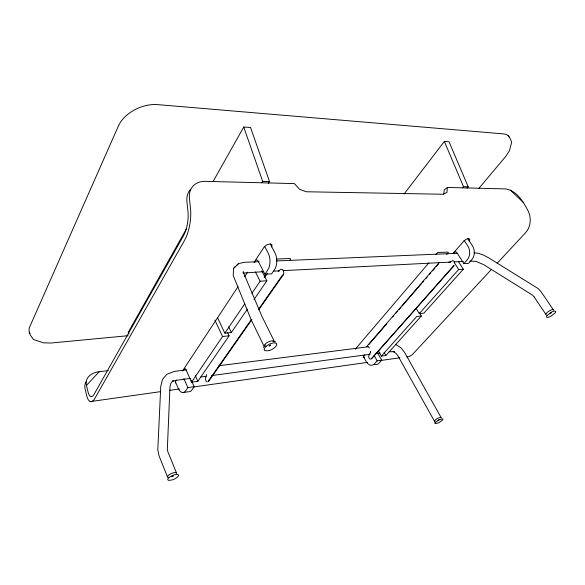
<?xml version="1.0" encoding="UTF-8"?>
<svg xmlns="http://www.w3.org/2000/svg" width="585" height="585" viewBox="0 0 585 585"><rect width="100%" height="100%" fill="white"/><g stroke="black" fill="none" stroke-linecap="round" stroke-linejoin="round"><path stroke-width="0.88" d="M175.507 383.051L175.515 381.61L176.516 380.096M370.539 352.857L370.59 351.336M497.104 263.345L525.571 232.698A18.749 16.322 74.6 0 0 527.282 209.342C522.478 200.626 516.248 190.344 505.433 188.918L447.328 187.456L446.962 192.385L443.357 194.257L306.321 191.763L299.717 189.408L294.394 183.595L205.415 181.35A25.93 18.559 42.4 0 0 189.445 198.615L190.483 208.267A25.63 9.769 -81.6 0 1 184.509 240.435L94.887 398.334A21.352 6.742 -85.2 0 1 86.646 395.445L85.096 388.981A21.045 13.952 15.3 0 1 86.017 381.881M443.869 194.11L444.183 190.008L447.328 187.456M271.703 246.928L272.032 244.786L269.934 243.96L266.614 244.939L264.047 247.155L254.044 262.351M259.104 261.678L244.515 262.292L238.643 263.557L233.525 268.398L233.218 275.462L251.301 320.075L263.952 346.02C265.436 342.598 269.422 340.894 272.983 340.77L274.416 341.56L261.883 316.288L243.141 271.857L243.397 273.458M258.687 309.94L283.177 274.979L283.776 273.275L283.637 271.243L282.804 269.67L280.954 269.188L278.248 271.169L278.906 271.14M206.644 374.634L205.452 378.056L205.576 379.833L206.234 381.31L207.178 381.925M469.024 241.005L469.843 239.221L468.643 238.519L466.121 239.323L463.759 241.166L452.966 253.568M370.078 352.916L368.696 355.929L368.799 357.464L369.493 358.729L370.97 359.168M435.072 421.558L434.465 421.207C435.686 418.962 438.516 417.449 441.053 417.471L441.119 418.129M186.301 229.13L128.181 332.426L129.095 333.969M213.02 181.642L243.748 127.025L250.555 127.515L269.517 181.562L268.244 183.61M261.839 182.754L262.68 181.379L243.748 127.025M182.52 370.978L238.036 286.657M244.537 276.778L247.543 272.222M183.361 370.444L184.195 369.172A2.603 1.324 83.3 0 1 186.096 369.844L191.507 382.202L197.832 381.332L229.086 335.827L227.543 332.572M254.409 262.636L255.703 260.669A2.962 1.704 87.2 0 1 258.124 261.049L264.881 274.211L271.645 273.853L274.526 269.648A11.883 6.976 87.3 0 0 274.928 252.808L270.27 243.967M191.273 380.184L194.132 386.714L187.836 387.606L185.591 390.912A10.347 5.207 83 0 1 178.081 388.009L175.317 381.559M191.507 382.202L222.563 336.499L229.086 335.827M217.496 317.575L224.83 333.157L244.779 303.798M251.938 293.253L260.128 281.209L266.862 280.807L261.758 270.84M264.881 274.211L267.747 269.985A11.956 6.947 87.3 0 0 268.127 253.042L264.756 246.577M264.106 277.1L266.153 274.087M264.464 277.648L267.55 273.129M194.132 386.714L191.873 390.012A10.296 5.236 83 0 1 188.889 391.694L182.622 392.601M224.83 333.157L231.367 332.499L247.316 309.275M254 299.542L266.862 280.807M289.538 260.603L290.584 259.104M251.272 319.666L208.048 381.435L208.662 381.347L251.908 319.607M258.563 309.246L282.518 275.016L283.177 274.979M263.484 347.468L265.349 344.945M404.023 194.059L444.359 141.446L449.061 141.782L468.205 186.812L467.042 188.224M462.589 187.822L463.517 186.688L468.205 186.812M478.91 188.377L505.893 156.21L509.374 150.879L511.707 142.089L509.93 138.104L508.153 135.654M355.219 349.238L428.878 262.855M435.949 254.563L437.719 252.493L447.986 252.077M439.181 262.65L366.576 346.693L367.036 346.634M368.828 344.565L386.685 323.907M392.637 317.026L393.822 315.644M395.614 313.582L397.398 311.512M399.182 309.45L400.966 307.381M402.158 306.006L421.207 283.974M422.392 282.599L423.584 281.217M425.968 278.467L427.16 277.085M429.536 274.336L430.728 272.954M432.512 270.892L434.896 268.135M436.081 266.76L438.465 264.003M446.691 254.482L448.322 252.603M364.843 354.81L363.183 357.472L364.484 357.801M453.156 253.839L454.355 252.464A2.457 1.835 88.5 0 1 456.943 252.757L463.905 263.608L468.563 263.36L471.729 259.835A9.865 7.451 88.8 0 0 472.497 245.854L467.817 238.709M377.727 353.128L381.669 360.214L377.142 360.85L374.554 363.753A8.782 5.843 82 0 1 366.21 361.567L363.161 355.987M378.268 350.561L381.361 356.119L416.725 316.492L421.317 316.017L419.452 312.88M416.074 308.236L419.284 313.626L458.662 269.488L463.313 269.21L458.399 261.517M463.905 263.608L467.071 260.069A9.908 7.451 88.8 0 0 467.832 246.022L464.088 240.274M381.669 360.214L379.073 363.102A8.746 5.85 81.9 0 1 374.466 364.418M381.361 356.119L385.903 355.497L421.317 316.017M463.313 269.21L423.884 313.165L419.284 313.626M491.532 269.341L412.944 353.954A16.351 12.351 66.4 0 1 407.006 356.974M190.673 189.204A25.799 18.544 42.3 0 0 186.944 201.84L187.968 211.463A19.48 7.422 -81.6 0 1 183.456 235.799L94.295 393.983A16.226 5.119 -85.2 0 1 88.021 391.87L86.463 385.405L99.231 371.702L108.284 370.612M233.525 268.398L235.462 266.577M236.918 265.18L238.643 263.557M243.287 273.071L263.806 271.623M90.214 401.603L160.634 391.636M169.657 390.363L179.588 388.952M194.037 386.912L367.365 362.386M380.908 360.47L399.862 357.793M190.79 378.356L175.39 380.425L172.246 381.654L173.182 380.586L170.879 383.277L169.964 386.912L167.339 449.339L167.932 451.927L176.626 473.265L175.807 472.585L173.782 472.687L171.186 473.55L168.86 474.896L167.544 476.292L167.661 477.294L159.054 455.876L157.789 449.77L160.758 386.239L162.542 379.299L166.988 374.195L174.484 371.373L186.271 369.874M200.757 377.018L206.191 376.287M211.624 375.563L370.144 354.283M375.577 353.559L380.104 352.952M389.164 351.731L394.356 351.702L393.164 351.526L395.869 353.252L398.041 356.024L434.465 421.207M218.892 365.735L368.44 346.759M553.629 310.262L553.198 309.597L551.684 309.772L549.556 310.73L547.509 312.163L546.193 313.611L546.024 314.62L534.222 297.041M128.188 335.695L50.858 343.037L43.444 342.839L33.535 339.505L30.34 335.154L29.25 332.083M273.831 271.111L279.301 270.833M282.943 270.643L450.604 262.095M454.245 261.912L463.357 261.444M469.74 261.122L475.912 261.349L483.788 264.712L532.489 295.118L534.229 297.048M276.427 260.947L456.973 253.312M276.391 259.045L290.255 258.482M262.68 181.379L269.517 181.562M474.135 252.8L477.96 253.232L483.305 255.001L488.482 257.722L538.141 288.573L541.271 292.017L553.198 309.597M448.468 262.219L449.733 262.387L449.258 262.409L452.636 260.669L453.894 261.093L454.742 262.424M272.895 341.494L275.645 341.903M395.906 344.558L401.142 348.024L404.579 352.404L441.053 417.471M510.412 190.227L523.122 202.271M368.594 346.978L369.464 347.936M454.077 262.27L458.662 269.488M384.133 352.338L385.903 355.497M374.078 355.314L377.142 360.85M255.418 271.952L260.128 281.209M228.655 326.796L231.367 332.499M214.892 320.127L222.563 336.499M195.302 375.599L197.832 381.332M183.917 378.575L187.836 387.606M444.359 141.446L463.517 186.688M243.418 271.959L243.484 273.495M86.463 385.405A21.104 13.923 15.4 0 1 99.231 371.702M509.228 137.014A23.502 10.991 -35.9 0 0 503.509 133.892L157.811 104.635A31.268 21.045 -23.3 0 0 118.331 126.141L29.908 326.452A26.245 13.345 -18.5 0 0 29.901 333.706M435.072 422.684L434.962 423.657L438.743 422.853L442.772 419.876L442.903 418.897L439.116 419.686L435.072 422.684M173.306 475.81L171.975 476.439L173.306 475.81M270.592 345.113L269.458 346.108L269.034 345.823L270.592 345.113M546.96 315.6L546.478 317.063L547.765 317.443L550.317 316.602L555.238 312.895L555.75 311.425L554.485 311.03L551.911 311.863L546.96 315.6M438.911 420.045L437.909 420.535L438.911 420.045M266.014 346.291L264.142 348.814L264.712 350.598C269.341 351.68 274.387 348.967 276.829 345.04L276.31 343.234L273.561 342.832L269.619 344.002L266.014 346.291M168.897 477.55L167.581 479.334L168.407 480.365C172.29 480.439 176.575 478.808 178.754 475.473L177.964 474.428L175.339 474.515L171.866 475.707L168.897 477.55M551.033 312.895L550.01 313.662L551.033 312.895M453.711 265.634L371.468 358.78L454.187 265.612L453.711 265.634"/></g></svg>
